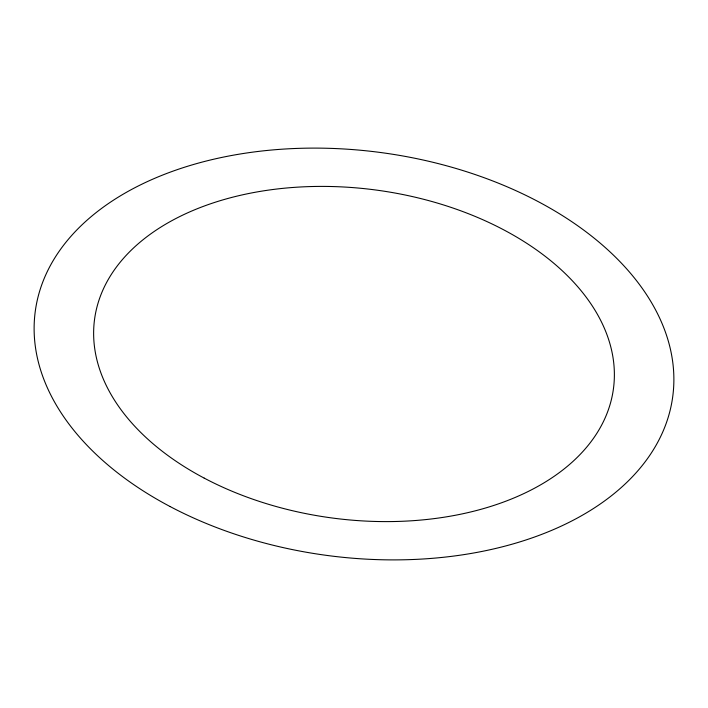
<?xml version="1.0" encoding="UTF-8"?>
<svg xmlns="http://www.w3.org/2000/svg" width="708" height="708" viewBox="0 0 708 708"><rect width="100%" height="100%" fill="white"/><g stroke="black" fill="none" stroke-linecap="round" stroke-linejoin="round"><path stroke-width="1.06" d="M169.973 506.477A321.574 203.24 7.6 0 0 672.6 397.586A321.574 203.24 7.6 0 0 219.427 157.937A321.574 203.24 7.6 0 0 169.973 506.477M204.205 478.121A261.756 165.442 7.6 0 0 613.34 389.48A261.756 165.442 7.6 0 0 244.455 194.408A261.756 165.442 7.6 0 0 204.205 478.121"/></g></svg>
